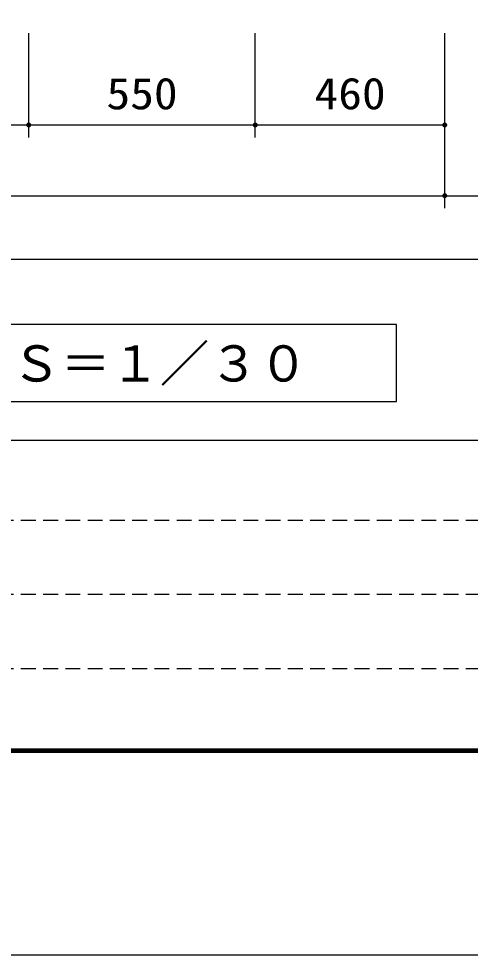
# Model space of a CAD drawing. Units: millimetres, scale not verified. Extents: x -8910 to 8910, y -6308 to 6308.
# Drawn here: x -4067 to -2971, y -6308 to -4033 of the extents above; entities that cross this region are included whole.
import ezdxf
from ezdxf.enums import TextEntityAlignment as Align

# ---------------------------------------------------------------- set-up
doc = ezdxf.new("R2010")
doc.units = ezdxf.units.MM
doc.header["$LTSCALE"] = 30
doc.linetypes.add('DASHED1', pattern=[1.8, 1.2, -0.6])
for name, color, linetype, lineweight in [('0-1_製作', 5, 'Continuous', 25), ('0-5_空気管', 3, 'Continuous', 25), ('0-B_図面枠', 7, 'Continuous', 25), ('0-C_Axis_waku', 7, 'Continuous', 25)]:
    doc.layers.add(name, color=color, linetype=linetype, lineweight=lineweight)
doc.styles.add('ＭＳ ゴシック', font='')
doc.styles.get('ＭＳ ゴシック').set_extended_font_data('MS Gothic')

msp = doc.modelspace()

# ---------------------------------------------------------------- linework, layer by layer
at = {"layer": '0-1_製作', "color": 2}
for p, q in [((-4043.21, -4320.75), (-4043.21, -4067.94)), ((-3493.21, -4320.75), (-3493.21, -4067.94)), ((-3033.19, -4320.75), (-3033.19, -4067.94)), ((-4983.21, -4290.75), (-4043.21, -4290.75)), ((-4043.21, -4290.75), (-3493.21, -4290.75)), ((-3493.21, -4290.75), (-3033.19, -4290.75)), ((-3033.19, -4492.52), (-3033.19, -4290.75)), ((-6003.23, -4462.52), (-3033.19, -4462.52)), ((-3033.19, -4462.52), (-2413.21, -4462.52)), ((-6063.23, -4616.86), (-2303.21, -4616.86))]:
    msp.add_line(p, q, dxfattribs=at)
at = {"layer": '0-1_製作'}
for points in [[(-4049.2, -4290.37), (-4043.21, -4290.75), (-4049.21, -4290.75)], [(-4049.21, -4290.75), (-4043.59, -4296.74), (-4049.16, -4291.5)], [(-4049.21, -4290.75), (-4043.21, -4296.75), (-4043.59, -4296.74)], [(-4049.21, -4290.75), (-4043.21, -4290.75), (-4043.21, -4296.75)], [(-4049.1, -4289.62), (-4043.21, -4290.75), (-4049.2, -4290.37)], [(-4049.16, -4291.5), (-4044.33, -4296.64), (-4049.02, -4292.24)], [(-4049.16, -4291.5), (-4043.59, -4296.74), (-4044.33, -4296.64)], [(-4048.92, -4288.89), (-4043.21, -4290.75), (-4049.1, -4289.62)], [(-4049.02, -4292.24), (-4045.06, -4296.46), (-4048.79, -4292.96)], [(-4049.02, -4292.24), (-4044.33, -4296.64), (-4045.06, -4296.46)], [(-4048.64, -4288.19), (-4043.21, -4290.75), (-4048.92, -4288.89)], [(-4048.79, -4292.96), (-4045.77, -4296.18), (-4048.47, -4293.64)], [(-4048.79, -4292.96), (-4045.06, -4296.46), (-4045.77, -4296.18)], [(-4048.28, -4287.53), (-4043.21, -4290.75), (-4048.64, -4288.19)], [(-4048.47, -4293.64), (-4046.43, -4295.81), (-4048.06, -4294.28)], [(-4048.47, -4293.64), (-4045.77, -4296.18), (-4046.43, -4295.81)], [(-4047.83, -4286.92), (-4043.21, -4290.75), (-4048.28, -4287.53)], [(-4048.06, -4294.28), (-4047.04, -4295.37), (-4047.58, -4294.86)], [(-4048.06, -4294.28), (-4046.43, -4295.81), (-4047.04, -4295.37)], [(-4047.32, -4286.38), (-4043.21, -4290.75), (-4047.83, -4286.92)], [(-4047.32, -4286.38), (-4043.21, -4284.75), (-4043.21, -4290.75)], [(-4046.74, -4285.89), (-4043.21, -4284.75), (-4047.32, -4286.38)], [(-4046.1, -4285.49), (-4043.21, -4284.75), (-4046.74, -4285.89)], [(-4045.42, -4285.17), (-4043.21, -4284.75), (-4046.1, -4285.49)], [(-4044.7, -4284.94), (-4043.21, -4284.75), (-4045.42, -4285.17)], [(-4043.96, -4284.8), (-4043.21, -4284.75), (-4044.7, -4284.94)], [(-4043.21, -4284.75), (-4037.21, -4290.75), (-4043.21, -4290.75)], [(-4043.21, -4284.75), (-4037.26, -4290), (-4037.21, -4290.75)], [(-4042.83, -4284.76), (-4037.26, -4290), (-4043.21, -4284.75)], [(-4043.21, -4290.75), (-4042.46, -4296.7), (-4043.21, -4296.75)], [(-4043.21, -4290.75), (-4041.72, -4296.56), (-4042.46, -4296.7)], [(-4043.21, -4290.75), (-4041, -4296.33), (-4041.72, -4296.56)], [(-4043.21, -4290.75), (-4040.32, -4296.01), (-4041, -4296.33)], [(-4043.21, -4290.75), (-4039.68, -4295.6), (-4040.32, -4296.01)], [(-4043.21, -4290.75), (-4039.1, -4295.12), (-4039.68, -4295.6)], [(-4043.21, -4290.75), (-4038.59, -4294.57), (-4039.1, -4295.12)], [(-4037.21, -4290.75), (-4038.59, -4294.57), (-4043.21, -4290.75)], [(-4042.09, -4284.86), (-4037.26, -4290), (-4042.83, -4284.76)], [(-4042.09, -4284.86), (-4037.4, -4289.26), (-4037.26, -4290)], [(-4041.36, -4285.04), (-4037.4, -4289.26), (-4042.09, -4284.86)], [(-4041.36, -4285.04), (-4037.63, -4288.54), (-4037.4, -4289.26)], [(-4040.66, -4285.32), (-4037.63, -4288.54), (-4041.36, -4285.04)], [(-4040.66, -4285.32), (-4037.95, -4287.86), (-4037.63, -4288.54)], [(-4040, -4285.68), (-4037.95, -4287.86), (-4040.66, -4285.32)], [(-4040, -4285.68), (-4038.36, -4287.22), (-4037.95, -4287.86)], [(-4039.39, -4286.13), (-4038.36, -4287.22), (-4040, -4285.68)], [(-4039.39, -4286.13), (-4038.84, -4286.64), (-4038.36, -4287.22)], [(-4037.21, -4290.75), (-4038.14, -4293.96), (-4038.59, -4294.57)], [(-4037.21, -4290.75), (-4037.78, -4293.3), (-4038.14, -4293.96)], [(-4037.21, -4290.75), (-4037.5, -4292.6), (-4037.78, -4293.3)], [(-4037.21, -4290.75), (-4037.32, -4291.87), (-4037.5, -4292.6)], [(-4037.21, -4290.75), (-4037.22, -4291.13), (-4037.32, -4291.87)], [(-3499.2, -4290.37), (-3493.21, -4290.75), (-3499.21, -4290.75)], [(-3499.21, -4290.75), (-3493.21, -4290.75), (-3499.17, -4291.5)], [(-3499.11, -4289.62), (-3493.21, -4290.75), (-3499.2, -4290.37)], [(-3499.17, -4291.5), (-3493.21, -4290.75), (-3493.21, -4296.75)], [(-3499.17, -4291.5), (-3493.21, -4296.75), (-3499.03, -4292.24)], [(-3498.92, -4288.89), (-3493.21, -4290.75), (-3499.11, -4289.62)], [(-3499.03, -4292.24), (-3493.59, -4296.74), (-3498.79, -4292.96)], [(-3499.03, -4292.24), (-3493.21, -4296.75), (-3493.59, -4296.74)], [(-3498.64, -4288.19), (-3493.21, -4290.75), (-3498.92, -4288.89)], [(-3498.79, -4292.96), (-3494.34, -4296.64), (-3498.47, -4293.64)], [(-3498.79, -4292.96), (-3493.59, -4296.74), (-3494.34, -4296.64)], [(-3498.28, -4287.53), (-3493.21, -4290.75), (-3498.64, -4288.19)], [(-3498.47, -4293.64), (-3495.07, -4296.46), (-3498.07, -4294.28)], [(-3498.47, -4293.64), (-3494.34, -4296.64), (-3495.07, -4296.46)], [(-3497.84, -4286.92), (-3493.21, -4290.75), (-3498.28, -4287.53)], [(-3498.07, -4294.28), (-3495.77, -4296.18), (-3497.59, -4294.86)], [(-3498.07, -4294.28), (-3495.07, -4296.46), (-3495.77, -4296.18)], [(-3497.84, -4286.92), (-3493.21, -4284.75), (-3493.21, -4290.75)], [(-3497.32, -4286.38), (-3493.21, -4284.75), (-3497.84, -4286.92)], [(-3497.59, -4294.86), (-3496.43, -4295.81), (-3497.04, -4295.37)], [(-3497.59, -4294.86), (-3495.77, -4296.18), (-3496.43, -4295.81)], [(-3496.74, -4285.89), (-3493.21, -4284.75), (-3497.32, -4286.38)], [(-3496.1, -4285.49), (-3493.21, -4284.75), (-3496.74, -4285.89)], [(-3495.42, -4285.17), (-3493.21, -4284.75), (-3496.1, -4285.49)], [(-3494.71, -4284.94), (-3493.21, -4284.75), (-3495.42, -4285.17)], [(-3493.97, -4284.8), (-3493.21, -4284.75), (-3494.71, -4284.94)], [(-3493.21, -4284.75), (-3487.21, -4290.75), (-3493.21, -4290.75)], [(-3493.21, -4284.75), (-3487.26, -4290), (-3487.21, -4290.75)], [(-3493.21, -4284.75), (-3487.4, -4289.26), (-3487.26, -4290)], [(-3492.84, -4284.76), (-3487.4, -4289.26), (-3493.21, -4284.75)], [(-3493.21, -4290.75), (-3492.46, -4296.7), (-3493.21, -4296.75)], [(-3493.21, -4290.75), (-3491.72, -4296.56), (-3492.46, -4296.7)], [(-3493.21, -4290.75), (-3491, -4296.33), (-3491.72, -4296.56)], [(-3493.21, -4290.75), (-3490.32, -4296.01), (-3491, -4296.33)], [(-3493.21, -4290.75), (-3489.69, -4295.6), (-3490.32, -4296.01)], [(-3493.21, -4290.75), (-3489.11, -4295.12), (-3489.69, -4295.6)], [(-3493.21, -4290.75), (-3488.59, -4294.57), (-3489.11, -4295.12)], [(-3493.21, -4290.75), (-3488.15, -4293.96), (-3488.59, -4294.57)], [(-3487.21, -4290.75), (-3488.15, -4293.96), (-3493.21, -4290.75)], [(-3492.84, -4284.76), (-3487.64, -4288.54), (-3487.4, -4289.26)], [(-3492.09, -4284.86), (-3487.64, -4288.54), (-3492.84, -4284.76)], [(-3492.09, -4284.86), (-3487.96, -4287.86), (-3487.64, -4288.54)], [(-3491.36, -4285.04), (-3487.96, -4287.86), (-3492.09, -4284.86)], [(-3491.36, -4285.04), (-3488.36, -4287.22), (-3487.96, -4287.86)], [(-3490.66, -4285.32), (-3488.36, -4287.22), (-3491.36, -4285.04)], [(-3490.66, -4285.32), (-3488.84, -4286.64), (-3488.36, -4287.22)], [(-3490, -4285.68), (-3488.84, -4286.64), (-3490.66, -4285.32)], [(-3490, -4285.68), (-3489.39, -4286.13), (-3488.84, -4286.64)], [(-3487.21, -4290.75), (-3487.78, -4293.3), (-3488.15, -4293.96)], [(-3487.21, -4290.75), (-3487.51, -4292.6), (-3487.78, -4293.3)], [(-3487.21, -4290.75), (-3487.32, -4291.87), (-3487.51, -4292.6)], [(-3487.21, -4290.75), (-3487.23, -4291.13), (-3487.32, -4291.87)], [(-3039.18, -4290.37), (-3033.19, -4290.75), (-3039.19, -4290.75)], [(-3039.19, -4290.75), (-3033.19, -4290.75), (-3039.14, -4291.5)], [(-3039.08, -4289.62), (-3033.19, -4290.75), (-3039.18, -4290.37)], [(-3039.14, -4291.5), (-3033.19, -4290.75), (-3039, -4292.24)], [(-3038.9, -4288.89), (-3033.19, -4290.75), (-3039.08, -4289.62)], [(-3039, -4292.24), (-3033.19, -4290.75), (-3033.19, -4296.75)], [(-3039, -4292.24), (-3033.19, -4296.75), (-3038.77, -4292.96)], [(-3038.62, -4288.19), (-3033.19, -4290.75), (-3038.9, -4288.89)], [(-3038.77, -4292.96), (-3033.57, -4296.74), (-3038.45, -4293.64)], [(-3038.77, -4292.96), (-3033.19, -4296.75), (-3033.57, -4296.74)], [(-3038.26, -4287.53), (-3033.19, -4290.75), (-3038.62, -4288.19)], [(-3038.45, -4293.64), (-3034.31, -4296.64), (-3038.04, -4294.28)], [(-3038.45, -4293.64), (-3033.57, -4296.74), (-3034.31, -4296.64)], [(-3037.81, -4286.92), (-3033.19, -4290.75), (-3038.26, -4287.53)], [(-3038.04, -4294.28), (-3035.04, -4296.46), (-3037.56, -4294.86)], [(-3038.04, -4294.28), (-3034.31, -4296.64), (-3035.04, -4296.46)], [(-3037.81, -4286.92), (-3033.19, -4284.75), (-3033.19, -4290.75)], [(-3037.3, -4286.38), (-3033.19, -4284.75), (-3037.81, -4286.92)], [(-3037.56, -4294.86), (-3035.74, -4296.18), (-3037.01, -4295.37)], [(-3037.56, -4294.86), (-3035.04, -4296.46), (-3035.74, -4296.18)], [(-3036.72, -4285.89), (-3033.19, -4284.75), (-3037.3, -4286.38)], [(-3037.01, -4295.37), (-3035.74, -4296.18), (-3036.41, -4295.81)], [(-3036.08, -4285.49), (-3033.19, -4284.75), (-3036.72, -4285.89)], [(-3035.4, -4285.17), (-3033.19, -4284.75), (-3036.08, -4285.49)], [(-3034.68, -4284.94), (-3033.19, -4284.75), (-3035.4, -4285.17)], [(-3033.94, -4284.8), (-3033.19, -4284.75), (-3034.68, -4284.94)], [(-3033.19, -4284.75), (-3027.19, -4290.75), (-3033.19, -4290.75)], [(-3033.19, -4284.75), (-3027.24, -4290), (-3027.19, -4290.75)], [(-3033.19, -4284.75), (-3027.38, -4289.26), (-3027.24, -4290)], [(-3033.19, -4284.75), (-3027.61, -4288.54), (-3027.38, -4289.26)], [(-3032.81, -4284.76), (-3027.61, -4288.54), (-3033.19, -4284.75)], [(-3033.19, -4290.75), (-3032.44, -4296.7), (-3033.19, -4296.75)], [(-3033.19, -4290.75), (-3031.7, -4296.56), (-3032.44, -4296.7)], [(-3033.19, -4290.75), (-3030.98, -4296.33), (-3031.7, -4296.56)], [(-3033.19, -4290.75), (-3030.3, -4296.01), (-3030.98, -4296.33)], [(-3033.19, -4290.75), (-3029.66, -4295.6), (-3030.3, -4296.01)], [(-3033.19, -4290.75), (-3029.08, -4295.12), (-3029.66, -4295.6)], [(-3033.19, -4290.75), (-3028.57, -4294.57), (-3029.08, -4295.12)], [(-3033.19, -4290.75), (-3028.12, -4293.96), (-3028.57, -4294.57)], [(-3027.19, -4290.75), (-3028.12, -4293.96), (-3033.19, -4290.75)], [(-3032.81, -4284.76), (-3027.93, -4287.86), (-3027.61, -4288.54)], [(-3032.07, -4284.86), (-3027.93, -4287.86), (-3032.81, -4284.76)], [(-3032.07, -4284.86), (-3028.34, -4287.22), (-3027.93, -4287.86)], [(-3031.34, -4285.04), (-3028.34, -4287.22), (-3032.07, -4284.86)], [(-3031.34, -4285.04), (-3028.82, -4286.64), (-3028.34, -4287.22)], [(-3030.64, -4285.32), (-3028.82, -4286.64), (-3031.34, -4285.04)], [(-3030.64, -4285.32), (-3029.37, -4286.13), (-3028.82, -4286.64)], [(-3029.98, -4285.68), (-3029.37, -4286.13), (-3030.64, -4285.32)], [(-3027.19, -4290.75), (-3027.76, -4293.3), (-3028.12, -4293.96)], [(-3027.19, -4290.75), (-3027.48, -4292.6), (-3027.76, -4293.3)], [(-3027.19, -4290.75), (-3027.3, -4291.87), (-3027.48, -4292.6)], [(-3027.19, -4290.75), (-3027.2, -4291.13), (-3027.3, -4291.87)], [(-3037.81, -4458.7), (-3033.19, -4456.52), (-3033.19, -4462.52)], [(-3037.3, -4458.15), (-3033.19, -4456.52), (-3037.81, -4458.7)], [(-3036.72, -4457.67), (-3033.19, -4456.52), (-3037.3, -4458.15)], [(-3036.08, -4457.26), (-3033.19, -4456.52), (-3036.72, -4457.67)], [(-3035.4, -4456.94), (-3033.19, -4456.52), (-3036.08, -4457.26)], [(-3034.68, -4456.71), (-3033.19, -4456.52), (-3035.4, -4456.94)], [(-3033.94, -4456.57), (-3033.19, -4456.52), (-3034.68, -4456.71)], [(-3033.19, -4456.52), (-3027.19, -4462.52), (-3033.19, -4462.52)], [(-3033.19, -4456.52), (-3027.24, -4461.77), (-3027.19, -4462.52)], [(-3033.19, -4456.52), (-3027.38, -4461.03), (-3027.24, -4461.77)], [(-3033.19, -4456.52), (-3027.61, -4460.31), (-3027.38, -4461.03)], [(-3032.81, -4456.53), (-3027.61, -4460.31), (-3033.19, -4456.52)], [(-3032.81, -4456.53), (-3027.93, -4459.63), (-3027.61, -4460.31)], [(-3032.07, -4456.63), (-3027.93, -4459.63), (-3032.81, -4456.53)], [(-3032.07, -4456.63), (-3028.34, -4458.99), (-3027.93, -4459.63)], [(-3031.34, -4456.81), (-3028.34, -4458.99), (-3032.07, -4456.63)], [(-3031.34, -4456.81), (-3028.82, -4458.41), (-3028.34, -4458.99)], [(-3030.64, -4457.09), (-3028.82, -4458.41), (-3031.34, -4456.81)], [(-3030.64, -4457.09), (-3029.37, -4457.9), (-3028.82, -4458.41)], [(-3029.98, -4457.45), (-3029.37, -4457.9), (-3030.64, -4457.09)], [(-3039.18, -4462.14), (-3033.19, -4462.52), (-3039.19, -4462.52)], [(-3039.19, -4462.52), (-3033.19, -4462.52), (-3039.14, -4463.27)], [(-3039.08, -4461.4), (-3033.19, -4462.52), (-3039.18, -4462.14)], [(-3039.14, -4463.27), (-3033.19, -4462.52), (-3039, -4464.01)], [(-3038.9, -4460.67), (-3033.19, -4462.52), (-3039.08, -4461.4)], [(-3039, -4464.01), (-3033.19, -4462.52), (-3033.19, -4468.52)], [(-3039, -4464.01), (-3033.19, -4468.52), (-3038.77, -4464.73)], [(-3038.62, -4459.97), (-3033.19, -4462.52), (-3038.9, -4460.67)], [(-3038.77, -4464.73), (-3033.57, -4468.51), (-3038.45, -4465.41)], [(-3038.77, -4464.73), (-3033.19, -4468.52), (-3033.57, -4468.51)], [(-3038.26, -4459.31), (-3033.19, -4462.52), (-3038.62, -4459.97)], [(-3038.45, -4465.41), (-3034.31, -4468.41), (-3038.04, -4466.05)], [(-3038.45, -4465.41), (-3033.57, -4468.51), (-3034.31, -4468.41)], [(-3037.81, -4458.7), (-3033.19, -4462.52), (-3038.26, -4459.31)], [(-3038.04, -4466.05), (-3035.04, -4468.23), (-3037.56, -4466.63)], [(-3038.04, -4466.05), (-3034.31, -4468.41), (-3035.04, -4468.23)], [(-3037.56, -4466.63), (-3035.74, -4467.95), (-3037.01, -4467.14)], [(-3037.56, -4466.63), (-3035.04, -4468.23), (-3035.74, -4467.95)], [(-3037.01, -4467.14), (-3035.74, -4467.95), (-3036.41, -4467.59)], [(-3033.19, -4462.52), (-3032.44, -4468.47), (-3033.19, -4468.52)], [(-3033.19, -4462.52), (-3031.7, -4468.33), (-3032.44, -4468.47)], [(-3033.19, -4462.52), (-3030.98, -4468.1), (-3031.7, -4468.33)], [(-3033.19, -4462.52), (-3030.3, -4467.78), (-3030.98, -4468.1)], [(-3033.19, -4462.52), (-3029.66, -4467.37), (-3030.3, -4467.78)], [(-3033.19, -4462.52), (-3029.08, -4466.89), (-3029.66, -4467.37)], [(-3033.19, -4462.52), (-3028.57, -4466.34), (-3029.08, -4466.89)], [(-3033.19, -4462.52), (-3028.12, -4465.73), (-3028.57, -4466.34)], [(-3027.19, -4462.52), (-3028.12, -4465.73), (-3033.19, -4462.52)], [(-3027.19, -4462.52), (-3027.76, -4465.07), (-3028.12, -4465.73)], [(-3027.19, -4462.52), (-3027.48, -4464.37), (-3027.76, -4465.07)], [(-3027.19, -4462.52), (-3027.3, -4463.64), (-3027.48, -4464.37)], [(-3027.19, -4462.52), (-3027.2, -4462.9), (-3027.3, -4463.64)]]:
    msp.add_solid(points, dxfattribs=at)
at = {"layer": '0-5_空気管'}
msp.add_lwpolyline([(-3150.54, -4775.75), (-5179.87, -4775.75), (-5179.87, -4962.06), (-3150.54, -4962.06)], close=True, dxfattribs=at)
at = {"layer": '0-B_図面枠'}
msp.add_lwpolyline([(-8910, -6307.5), (-8910, 6307.5), (8910, 6307.5), (8910, -6307.5)], close=True, dxfattribs=at)
at = {"layer": '0-C_Axis_waku'}
for p, q in [((-7770, -5056.5), (8400, -5056.5)), ((8408.4, -5814.9), (-7778.4, -5814.9)), ((8407.8, -5814.3), (-7777.8, -5814.3)), ((8407.2, -5813.7), (-7777.2, -5813.7)), ((8406.6, -5813.1), (-7776.6, -5813.1)), ((8406, -5812.5), (-7776, -5812.5)), ((8405.4, -5811.9), (-7775.4, -5811.9)), ((8404.8, -5811.3), (-7774.8, -5811.3)), ((8404.2, -5810.7), (-7774.2, -5810.7)), ((8403.6, -5810.1), (-7773.6, -5810.1)), ((8403, -5809.5), (-7773, -5809.5)), ((8402.4, -5808.9), (-7772.4, -5808.9)), ((8401.8, -5808.3), (-7771.8, -5808.3)), ((8401.2, -5807.7), (-7771.2, -5807.7)), ((8400.6, -5807.1), (-7770.6, -5807.1)), ((-7770, -5806.5), (8400, -5806.5))]:
    msp.add_line(p, q, dxfattribs=at)
at = {"layer": '0-C_Axis_waku', "linetype": 'DASHED1'}
for p, q in [((240, -5251.5), (-7770, -5251.5)), ((240, -5431.5), (-7770, -5431.5)), ((240, -5611.5), (-7770, -5611.5))]:
    msp.add_line(p, q, dxfattribs=at)

# ---------------------------------------------------------------- texts
at = {"layer": '0-1_製作', "color": 4, "style": 'ＭＳ ゴシック', "width": 1.1}
for s, p in [('550', (-3854.46, -4275.75)), ('460', (-3349.45, -4275.75))]:
    msp.add_text(s, height=76.98, dxfattribs=at).set_placement(p, align=Align.BOTTOM_LEFT)
at = {"layer": '0-5_空気管', "color": 4, "style": 'ＭＳ ゴシック'}
msp.add_text('Ｓ＝１／３０', height=87.98, dxfattribs=at).set_placement((-4085.07, -4940.36), align=Align.BOTTOM_LEFT)

doc.saveas('drawing.dxf')
